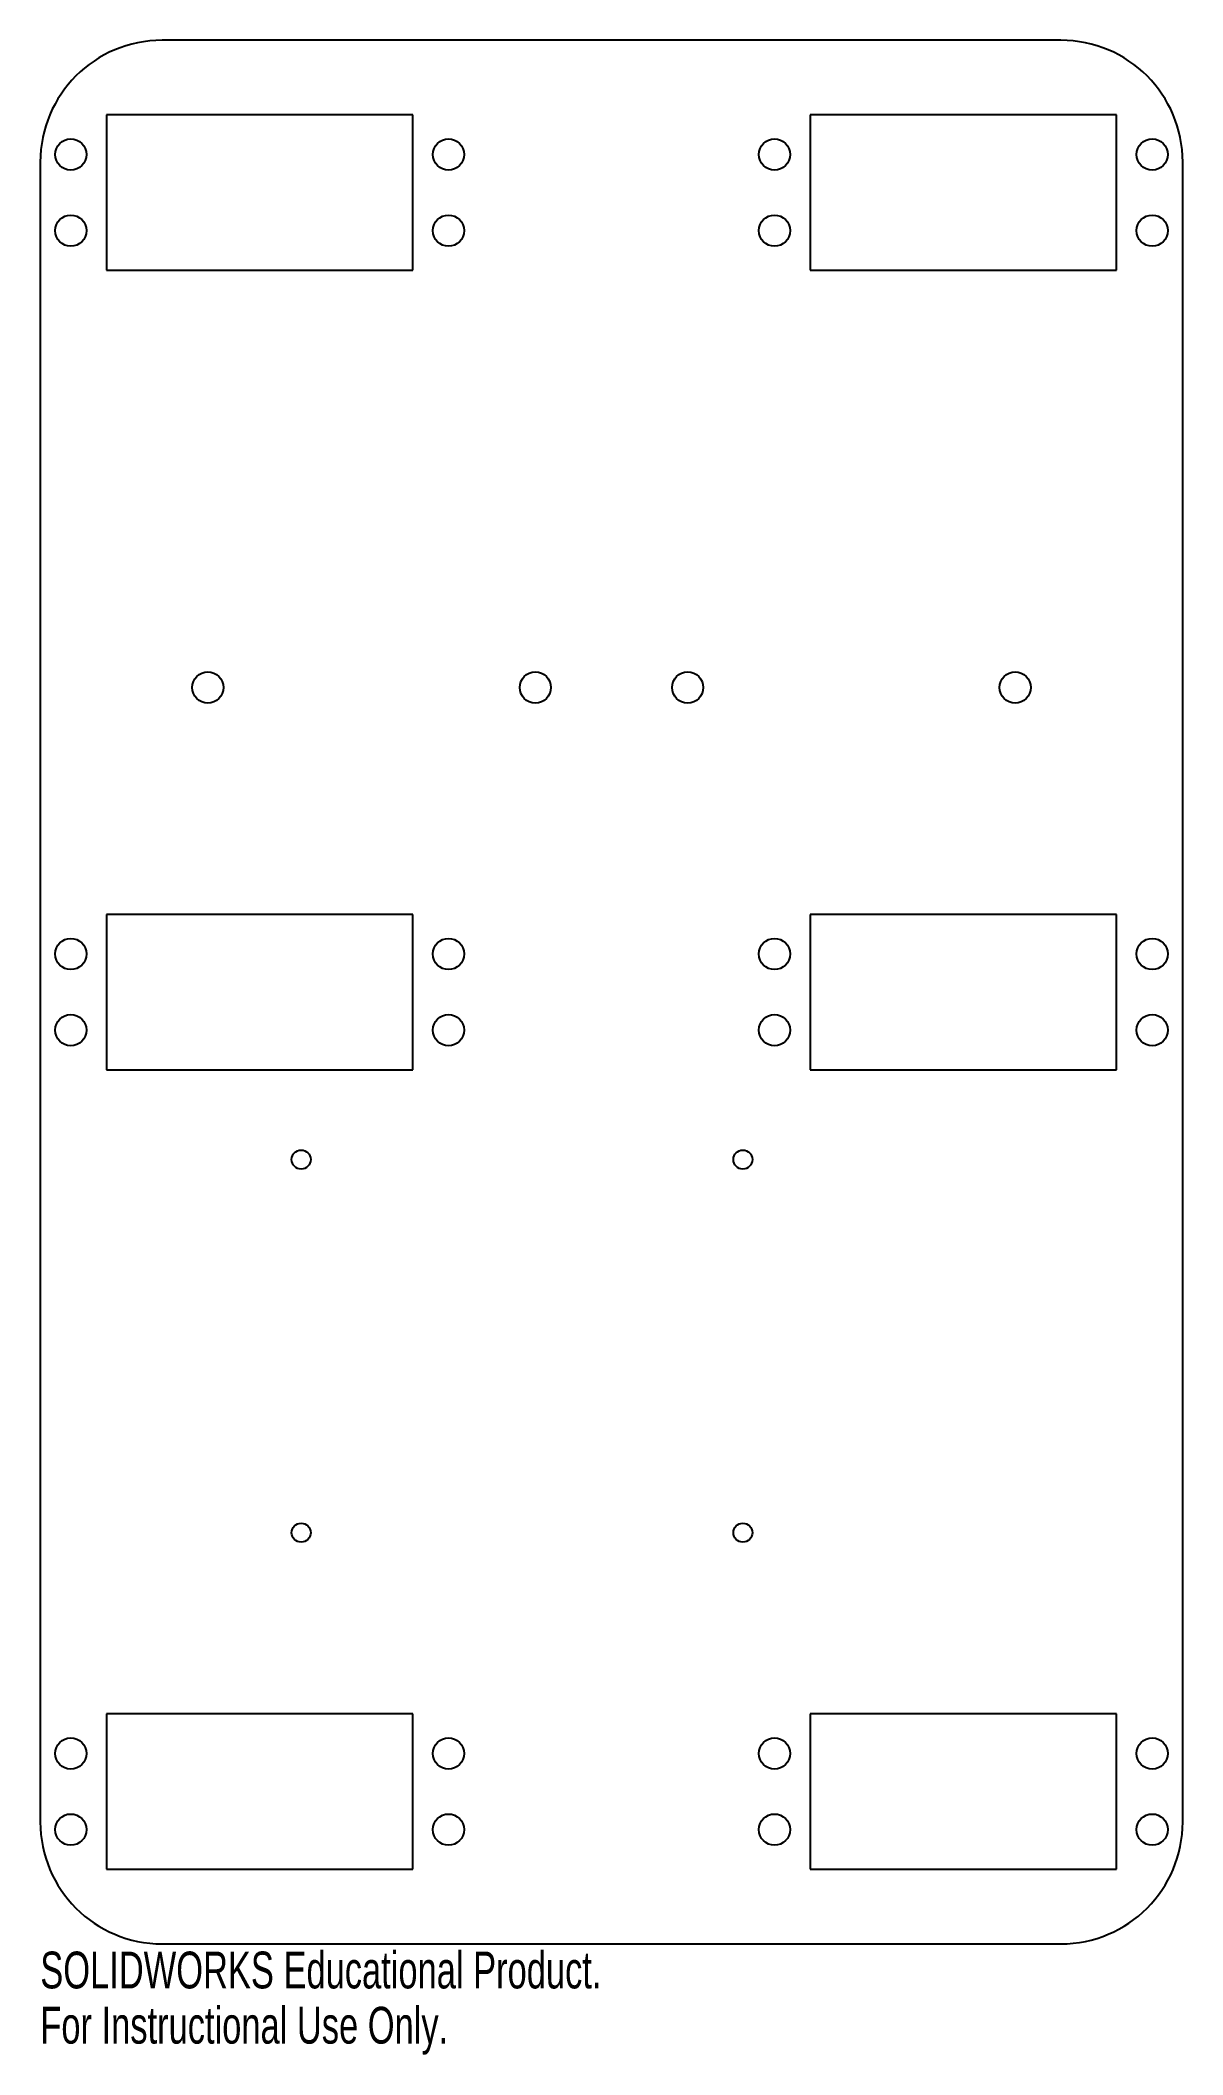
# Model space of a CAD drawing. Header units: millimetres. Extents: x -75 to 75, y -140 to 125.
import ezdxf

# ---------------------------------------------------------------- set-up
doc = ezdxf.new("R2010")
doc.units = ezdxf.units.MM
doc.styles.add('SLDTEXTSTYLE0', font='TXT', dxfattribs={"width": 0.7})

msp = doc.modelspace()

# ---------------------------------------------------------------- linework, layer by layer
at = {"color": 7, "linetype": 'Continuous', "lineweight": 25}
for p, q in [((59, 125), (-59, 125)), ((-66.3, 115.2), (-66.3, 94.8)), ((-26.1, 115.2), (-66.3, 115.2)), ((-26.1, 94.8), (-26.1, 115.2)), ((66.3, 115.2), (26.1, 115.2)), ((26.1, 115.2), (26.1, 94.8)), ((66.3, 94.8), (66.3, 115.2)), ((-75, 109), (-75, -109)), ((75, -109), (75, 109)), ((-66.3, 94.8), (-26.1, 94.8)), ((26.1, 94.8), (66.3, 94.8)), ((-66.3, 10.2), (-66.3, -10.2)), ((-26.1, 10.2), (-66.3, 10.2)), ((-26.1, -10.2), (-26.1, 10.2)), ((26.1, 10.2), (26.1, -10.2)), ((66.3, 10.2), (26.1, 10.2)), ((66.3, -10.2), (66.3, 10.2)), ((-66.3, -10.2), (-26.1, -10.2)), ((26.1, -10.2), (66.3, -10.2)), ((-66.3, -94.8), (-66.3, -115.2)), ((-26.1, -94.8), (-66.3, -94.8)), ((-26.1, -115.2), (-26.1, -94.8)), ((26.1, -94.8), (26.1, -115.2)), ((66.3, -94.8), (26.1, -94.8)), ((66.3, -115.2), (66.3, -94.8)), ((-66.3, -115.2), (-26.1, -115.2)), ((26.1, -115.2), (66.3, -115.2)), ((-59, -125), (59, -125))]:
    msp.add_line(p, q, dxfattribs=at)
for centre, radius in [((-71, 110), 2.05), ((-21.4, 110), 2.05), ((21.4, 110), 2.05), ((71, 110), 2.05), ((-71, 100), 2.05), ((-21.4, 100), 2.05), ((21.4, 100), 2.05), ((71, 100), 2.05), ((-53, 40), 2.05), ((-10, 40), 2.05), ((10, 40), 2.05), ((53, 40), 2.05), ((-71, 5), 2.05), ((-21.4, 5), 2.05), ((21.4, 5), 2.05), ((71, 5), 2.05), ((-71, -5), 2.05), ((-21.4, -5), 2.05), ((21.4, -5), 2.05), ((71, -5), 2.05), ((-40.75, -22), 1.25), ((17.25, -22), 1.25), ((-40.75, -71), 1.25), ((17.25, -71), 1.25), ((-71, -100), 2.05), ((-21.4, -100), 2.05), ((21.4, -100), 2.05), ((71, -100), 2.05), ((-71, -110), 2.05), ((-21.4, -110), 2.05), ((21.4, -110), 2.05), ((71, -110), 2.05)]:
    msp.add_circle(centre, radius, dxfattribs=at)
for centre, start, end in [((-59, 109), 90, 180), ((59, 109), 0, 90), ((-59, -109), 180, 270), ((59, -109), 270, 0)]:
    msp.add_arc(centre, 16, start, end, dxfattribs=at)

# ---------------------------------------------------------------- texts
at = {"color": 7, "linetype": 'Continuous', "char_height": 4.8336, "attachment_point": 1, "style": 'SLDTEXTSTYLE0'}
for s, insert in [('SOLIDWORKS Educational Product.', (-75, -126.02)), ('For Instructional Use Only.', (-75, -133.27))]:
    msp.add_mtext(s, dxfattribs=dict(at, insert=insert))

doc.saveas('drawing.dxf')
